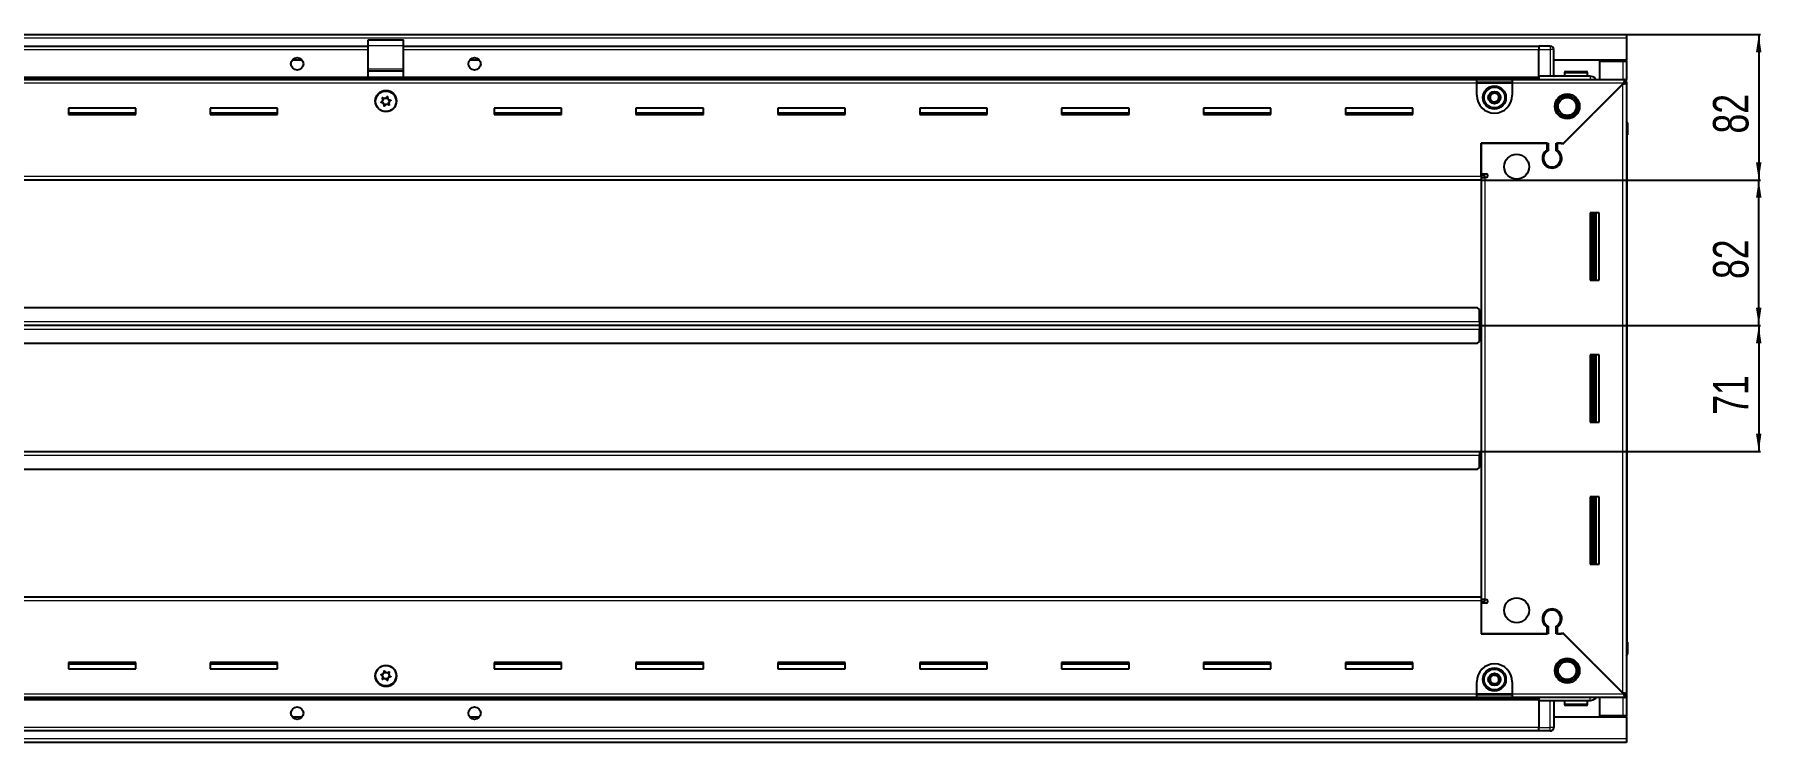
# Model space of a CAD drawing. Header units: millimetres. Extents: x 1214 to 4909, y 675 to 1887.
# Drawn here: x 3936 to 4909, y 1264 to 1663 of the extents above; entities that cross this region are included whole.
import ezdxf

# ---------------------------------------------------------------- set-up
doc = ezdxf.new("R2010")
doc.units = ezdxf.units.MM
doc.layers.add('FORMAT', color=7, linetype='Continuous')
doc.styles.add('SLDTEXTSTYLE0', font='TXT', dxfattribs={"width": 0.75})
doc.dimstyles.new('SLDDIMSTYLE0', dxfattribs={"dimtxt": 20, "dimasz": 10, "dimexe": 0, "dimexo": 0.0625, "dimgap": 5, "dimtad": 2, "dimdec": 1, "dimrnd": 1e-09, "dimzin": 12, "dimdsep": 46, "dimtxsty": 'SLDTEXTSTYLE0', "dimsah": 1, "dimcen": 0.09, "dimadec": 0, "dimazin": 3, "dimtfac": 1, "dimtofl": 0, "dimtmove": 0, "dimatfit": 3, "dimfxl": 0, "dimfrac": 2, "dimtolj": 1, "dimtzin": 12, "dimarcsym": 0})

# ---------------------------------------------------------------- blocks, each defined once
blk = doc.blocks.new('_D_6')
at = {"layer": 'FORMAT'}
for p, q in [((4833.41, 1662.83), (4908.9, 1662.83)), ((4907.9, 1662.83), (4907.9, 1580.83)), ((4751.41, 1580.83), (4908.9, 1580.83))]:
    blk.add_line(p, q, dxfattribs=at)
for points in [[(4907.9, 1662.83), (4906.36, 1652.83), (4909.44, 1652.83)], [(4907.9, 1580.83), (4909.44, 1590.83), (4906.36, 1590.83)]]:
    blk.add_solid(points, dxfattribs=at)
at = {"layer": 'FORMAT', "insert": (4882.12, 1607.05), "char_height": 20, "attachment_point": 1, "rotation": 90, "style": 'SLDTEXTSTYLE0'}
blk.add_mtext('82', dxfattribs=at)
blk = doc.blocks.new('_D_7')
at = {"layer": 'FORMAT'}
for p, q in [((4751.41, 1580.83), (4908.9, 1580.83)), ((4907.9, 1498.83), (4907.9, 1580.83)), ((4750.41, 1498.83), (4908.9, 1498.83))]:
    blk.add_line(p, q, dxfattribs=at)
for points in [[(4907.9, 1580.83), (4906.36, 1570.83), (4909.44, 1570.83)], [(4907.9, 1498.83), (4909.44, 1508.83), (4906.36, 1508.83)]]:
    blk.add_solid(points, dxfattribs=at)
at = {"layer": 'FORMAT', "insert": (4882.12, 1525.05), "char_height": 20, "attachment_point": 1, "rotation": 90, "style": 'SLDTEXTSTYLE0'}
blk.add_mtext('82', dxfattribs=at)
blk = doc.blocks.new('_D_8')
at = {"layer": 'FORMAT'}
for p, q in [((4750.41, 1498.83), (4908.9, 1498.83)), ((4907.9, 1498.83), (4907.9, 1427.83)), ((4750.41, 1427.83), (4908.9, 1427.83))]:
    blk.add_line(p, q, dxfattribs=at)
for points in [[(4907.9, 1498.83), (4906.36, 1488.83), (4909.44, 1488.83)], [(4907.9, 1427.83), (4909.44, 1437.83), (4906.36, 1437.83)]]:
    blk.add_solid(points, dxfattribs=at)
at = {"layer": 'FORMAT', "insert": (4882.12, 1448.55), "char_height": 20, "attachment_point": 1, "rotation": 90, "style": 'SLDTEXTSTYLE0'}
blk.add_mtext('71', dxfattribs=at)

msp = doc.modelspace()

# ---------------------------------------------------------------- linework, layer by layer
at = {"color": 7, "linetype": 'Continuous', "lineweight": 25}
for p, q in [((3434.4, 1662.83), (4833.4, 1662.83)), ((4123.9, 1656.18), (3483.9, 1656.18)), ((4123.9, 1659.83), (4143.9, 1659.83)), ((4123.9, 1656.57), (4123.9, 1659.83)), ((4123.9, 1643.42), (4123.9, 1656.57)), ((4143.9, 1656.57), (4143.9, 1659.83)), ((4143.9, 1643.42), (4143.9, 1656.57)), ((4783.9, 1656.18), (4143.9, 1656.18)), ((4783.9, 1656.33), (4783.9, 1656.33)), ((4790.4, 1656.33), (4783.9, 1656.33)), ((4790.4, 1656.33), (4783.9, 1656.33)), ((4783.9, 1656.33), (4783.9, 1654.33)), ((4833.4, 1662.83), (4833.4, 1660.73)), ((4833.4, 1660.73), (4833.4, 1648.33)), ((4086.77, 1648.33), (4081.03, 1648.33)), ((4186.77, 1648.33), (4181.03, 1648.33)), ((4783.9, 1639.33), (4783.9, 1654.33)), ((4792.4, 1654.33), (4792.4, 1654.33)), ((4792.4, 1639.33), (4792.4, 1654.33)), ((4833.4, 1648.33), (4792.4, 1648.33)), ((4818.4, 1647.83), (4831.3, 1647.83)), ((4818.4, 1637.58), (4818.4, 1647.83)), ((4831.3, 1647.83), (4833.4, 1647.83)), ((4831.9, 1647.83), (4831.9, 1648.33)), ((4833.4, 1647.83), (4833.4, 1648.33)), ((4833.4, 1647.83), (4833.4, 1637.58)), ((3483.9, 1638.18), (4783.9, 1638.18)), ((3518.9, 1637.58), (4748.9, 1637.58)), ((4123.9, 1642.33), (4123.9, 1643.42)), ((4123.9, 1642.33), (4143.9, 1642.33)), ((4123.9, 1638.83), (4123.9, 1642.33)), ((4123.9, 1638.83), (4143.9, 1638.83)), ((4127.9, 1638.83), (4127.9, 1638.18)), ((4130.4, 1638.18), (4130.4, 1638.83)), ((4137.4, 1638.18), (4137.4, 1638.83)), ((4139.9, 1638.18), (4139.9, 1638.83)), ((4143.9, 1642.33), (4143.9, 1643.42)), ((4143.9, 1638.83), (4143.9, 1642.33)), ((4748.9, 1635.48), (4748.9, 1637.58)), ((4748.9, 1637.58), (4768.9, 1637.58)), ((4748.9, 1636.08), (4768.9, 1636.08)), ((4768.9, 1637.58), (4832.4, 1637.58)), ((4768.9, 1637.58), (4768.9, 1635.48)), ((4783.9, 1639.33), (4783.9, 1638.83)), ((4812.9, 1639.33), (4783.9, 1639.33)), ((4783.9, 1639.3), (4783.97, 1637.58)), ((4798.4, 1641.23), (4798.4, 1639.33)), ((4799.2, 1642.03), (4810.6, 1642.03)), ((4811.4, 1639.33), (4811.4, 1641.23)), ((4832.4, 1636.08), (4832.4, 1637.58)), ((4832.4, 1637.58), (4833.4, 1637.58)), ((4832.4, 1636.08), (4833.4, 1636.08)), ((4833.4, 1636.08), (4833.4, 1637.58)), ((4833.4, 1636.08), (4833.4, 1635.58)), ((4748.9, 1628.58), (4748.9, 1635.48)), ((4768.9, 1635.48), (4768.9, 1628.58)), ((4831.3, 1634.98), (4797.2, 1600.88)), ((4797.9, 1601.58), (4831.8, 1635.48)), ((4831.9, 1635.58), (4833.4, 1635.58)), ((4833.4, 1635.58), (4833.4, 1291.08)), ((3992.9, 1621.33), (3954.9, 1621.33)), ((3954.9, 1621.33), (3954.9, 1617.83)), ((3992.9, 1618.58), (3954.9, 1618.58)), ((3954.9, 1617.83), (3992.9, 1617.83)), ((3992.9, 1617.83), (3992.9, 1621.33)), ((4072.9, 1621.33), (4034.9, 1621.33)), ((4034.9, 1621.33), (4034.9, 1617.83)), ((4072.9, 1618.58), (4034.9, 1618.58)), ((4034.9, 1617.83), (4072.9, 1617.83)), ((4072.9, 1617.83), (4072.9, 1621.33)), ((4232.9, 1621.33), (4194.9, 1621.33)), ((4194.9, 1621.33), (4194.9, 1617.83)), ((4232.9, 1618.58), (4194.9, 1618.58)), ((4194.9, 1617.83), (4232.9, 1617.83)), ((4232.9, 1617.83), (4232.9, 1621.33)), ((4312.9, 1621.33), (4274.9, 1621.33)), ((4274.9, 1621.33), (4274.9, 1617.83)), ((4312.9, 1618.58), (4274.9, 1618.58)), ((4274.9, 1617.83), (4312.9, 1617.83)), ((4312.9, 1617.83), (4312.9, 1621.33)), ((4392.9, 1621.33), (4354.9, 1621.33)), ((4354.9, 1621.33), (4354.9, 1617.83)), ((4392.9, 1618.58), (4354.9, 1618.58)), ((4354.9, 1617.83), (4392.9, 1617.83)), ((4392.9, 1617.83), (4392.9, 1621.33)), ((4472.9, 1621.33), (4434.9, 1621.33)), ((4434.9, 1621.33), (4434.9, 1617.83)), ((4472.9, 1618.58), (4434.9, 1618.58)), ((4434.9, 1617.83), (4472.9, 1617.83)), ((4472.9, 1617.83), (4472.9, 1621.33)), ((4552.9, 1621.33), (4514.9, 1621.33)), ((4514.9, 1621.33), (4514.9, 1617.83)), ((4552.9, 1618.58), (4514.9, 1618.58)), ((4514.9, 1617.83), (4552.9, 1617.83)), ((4552.9, 1617.83), (4552.9, 1621.33)), ((4632.9, 1621.33), (4594.9, 1621.33)), ((4594.9, 1621.33), (4594.9, 1617.83)), ((4632.9, 1618.58), (4594.9, 1618.58)), ((4594.9, 1617.83), (4632.9, 1617.83)), ((4632.9, 1617.83), (4632.9, 1621.33)), ((4712.9, 1621.33), (4674.9, 1621.33)), ((4674.9, 1621.33), (4674.9, 1617.83)), ((4712.9, 1618.58), (4674.9, 1618.58)), ((4674.9, 1617.83), (4712.9, 1617.83)), ((4712.9, 1617.83), (4712.9, 1621.33)), ((4833.4, 1614.15), (4833.4, 1614.15)), ((4833.9, 1612.83), (4833.9, 1606.33)), ((4833.9, 1606.33), (4833.9, 1612.83)), ((4751.4, 1601.58), (4789.1, 1601.58)), ((4751.4, 1582.93), (4751.4, 1601.58)), ((4751.4, 1601.58), (4751.4, 1584.33)), ((4788.4, 1601.58), (4751.4, 1601.58)), ((4788.4, 1601.58), (4788.4, 1597.69)), ((4789.1, 1601.58), (4789.1, 1597.29)), ((4793.7, 1601.58), (4797.9, 1601.58)), ((4793.7, 1597.29), (4793.7, 1601.58)), ((4796.5, 1601.58), (4794.4, 1601.58)), ((4794.4, 1597.69), (4794.4, 1601.58)), ((4797.2, 1600.88), (4796.5, 1601.58)), ((4833.4, 1606.33), (4833.9, 1606.33)), ((4833.75, 1320.33), (4833.75, 1606.33)), ((4833.9, 1606.33), (4833.9, 1606.33)), ((4833.9, 1606.33), (4833.9, 1606.33)), ((4793.4, 1588.72), (4793.4, 1587.96)), ((4751.4, 1580.83), (3516.4, 1580.83)), ((4751.4, 1584.33), (4754.25, 1584.33)), ((4753.4, 1583.33), (4751.4, 1583.33)), ((4751.4, 1582.93), (4751.4, 1580.83)), ((4751.4, 1582.33), (4753.5, 1582.33)), ((4751.4, 1580.83), (4751.4, 1345.83)), ((4753.4, 1582.33), (4753.4, 1583.33)), ((4754.25, 1582.33), (4753.5, 1582.33)), ((4812.9, 1562.33), (4812.9, 1524.33)), ((4817.9, 1562.33), (4812.9, 1562.33)), ((4813.92, 1562.33), (4813.92, 1524.33)), ((4813.96, 1562.33), (4813.96, 1524.33)), ((4815.75, 1562.33), (4815.75, 1524.33)), ((4817.9, 1524.33), (4817.9, 1562.33)), ((4812.9, 1524.33), (4817.9, 1524.33)), ((4749.4, 1508.83), (3518.4, 1508.83)), ((4750.4, 1507.83), (4749.4, 1508.83)), ((4750.4, 1500.93), (4750.4, 1507.83)), ((4750.65, 1501.68), (4750.4, 1501.68)), ((4750.4, 1500.93), (4750.4, 1498.83)), ((4750.65, 1498.83), (4750.65, 1501.68)), ((4750.4, 1498.83), (3517.4, 1498.83)), ((4749.4, 1488.83), (4750.4, 1489.83)), ((4750.4, 1498.83), (4750.4, 1496.73)), ((4750.4, 1489.83), (4750.4, 1496.73)), ((4750.4, 1495.98), (4750.65, 1495.98)), ((4751.4, 1498.83), (4750.65, 1498.83)), ((4750.65, 1495.98), (4750.65, 1498.83)), ((3518.4, 1488.83), (4749.4, 1488.83)), ((4812.9, 1482.33), (4812.9, 1444.33)), ((4817.9, 1482.33), (4812.9, 1482.33)), ((4813.92, 1482.33), (4813.92, 1444.33)), ((4813.96, 1482.33), (4813.96, 1444.33)), ((4815.75, 1482.33), (4815.75, 1444.33)), ((4817.9, 1444.33), (4817.9, 1482.33)), ((4812.9, 1444.33), (4817.9, 1444.33)), ((3517.4, 1427.83), (4750.4, 1427.83)), ((4750.4, 1427.83), (4750.4, 1425.73)), ((4750.4, 1418.83), (4750.4, 1425.73)), ((4750.4, 1424.98), (4750.65, 1424.98)), ((4750.65, 1424.98), (4750.65, 1427.83)), ((4750.65, 1427.83), (4751.4, 1427.83)), ((3518.4, 1417.83), (4749.4, 1417.83)), ((4749.4, 1417.83), (4750.4, 1418.83)), ((4812.9, 1402.33), (4812.9, 1364.33)), ((4817.9, 1402.33), (4812.9, 1402.33)), ((4813.92, 1402.33), (4813.92, 1364.33)), ((4813.96, 1402.33), (4813.96, 1364.33)), ((4815.75, 1402.33), (4815.75, 1364.33)), ((4817.9, 1364.33), (4817.9, 1402.33)), ((4812.9, 1364.33), (4817.9, 1364.33)), ((3516.4, 1345.83), (4751.4, 1345.83)), ((4751.4, 1345.83), (4751.4, 1343.73)), ((4753.5, 1344.33), (4751.4, 1344.33)), ((4751.4, 1343.73), (4751.4, 1325.08)), ((4753.4, 1343.33), (4753.4, 1344.33)), ((4753.5, 1344.33), (4754.25, 1344.33)), ((4751.4, 1343.33), (4753.4, 1343.33)), ((4751.4, 1342.33), (4751.4, 1325.08)), ((4754.25, 1342.33), (4751.4, 1342.33)), ((4793.4, 1338.7), (4793.4, 1337.94)), ((4789.1, 1325.08), (4751.4, 1325.08)), ((4751.4, 1325.08), (4788.4, 1325.08)), ((4788.4, 1328.97), (4788.4, 1325.08)), ((4789.1, 1329.37), (4789.1, 1325.08)), ((4793.7, 1325.08), (4793.7, 1329.37)), ((4797.9, 1325.08), (4793.7, 1325.08)), ((4794.4, 1325.08), (4794.4, 1328.97)), ((4794.4, 1325.08), (4796.5, 1325.08)), ((4796.5, 1325.08), (4797.2, 1325.78)), ((4797.2, 1325.78), (4831.3, 1291.68)), ((4831.8, 1291.18), (4797.9, 1325.08)), ((4833.4, 1320.33), (4833.9, 1320.33)), ((4833.9, 1320.33), (4833.9, 1320.33)), ((4833.9, 1313.83), (4833.9, 1320.33)), ((4833.9, 1320.33), (4833.9, 1313.83)), ((3992.9, 1308.83), (3954.9, 1308.83)), ((3954.9, 1308.83), (3954.9, 1305.33)), ((3954.9, 1308.08), (3992.9, 1308.08)), ((3954.9, 1305.33), (3992.9, 1305.33)), ((3992.9, 1305.33), (3992.9, 1308.83)), ((4072.9, 1308.83), (4034.9, 1308.83)), ((4034.9, 1308.83), (4034.9, 1305.33)), ((4034.9, 1308.08), (4072.9, 1308.08)), ((4034.9, 1305.33), (4072.9, 1305.33)), ((4072.9, 1305.33), (4072.9, 1308.83)), ((4232.9, 1308.83), (4194.9, 1308.83)), ((4194.9, 1308.83), (4194.9, 1305.33)), ((4194.9, 1308.08), (4232.9, 1308.08)), ((4194.9, 1305.33), (4232.9, 1305.33)), ((4232.9, 1305.33), (4232.9, 1308.83)), ((4312.9, 1308.83), (4274.9, 1308.83)), ((4274.9, 1308.83), (4274.9, 1305.33)), ((4274.9, 1308.08), (4312.9, 1308.08)), ((4274.9, 1305.33), (4312.9, 1305.33)), ((4312.9, 1305.33), (4312.9, 1308.83)), ((4392.9, 1308.83), (4354.9, 1308.83)), ((4354.9, 1308.83), (4354.9, 1305.33)), ((4354.9, 1308.08), (4392.9, 1308.08)), ((4354.9, 1305.33), (4392.9, 1305.33)), ((4392.9, 1305.33), (4392.9, 1308.83)), ((4472.9, 1308.83), (4434.9, 1308.83)), ((4434.9, 1308.83), (4434.9, 1305.33)), ((4434.9, 1308.08), (4472.9, 1308.08)), ((4434.9, 1305.33), (4472.9, 1305.33)), ((4472.9, 1305.33), (4472.9, 1308.83)), ((4552.9, 1308.83), (4514.9, 1308.83)), ((4514.9, 1308.83), (4514.9, 1305.33)), ((4514.9, 1308.08), (4552.9, 1308.08)), ((4514.9, 1305.33), (4552.9, 1305.33)), ((4552.9, 1305.33), (4552.9, 1308.83)), ((4632.9, 1308.83), (4594.9, 1308.83)), ((4594.9, 1308.83), (4594.9, 1305.33)), ((4594.9, 1308.08), (4632.9, 1308.08)), ((4594.9, 1305.33), (4632.9, 1305.33)), ((4632.9, 1305.33), (4632.9, 1308.83)), ((4712.9, 1308.83), (4674.9, 1308.83)), ((4674.9, 1308.83), (4674.9, 1305.33)), ((4674.9, 1308.08), (4712.9, 1308.08)), ((4674.9, 1305.33), (4712.9, 1305.33)), ((4712.9, 1305.33), (4712.9, 1308.83)), ((4748.9, 1291.18), (4748.9, 1298.08)), ((4768.9, 1298.08), (4768.9, 1291.18)), ((4783.9, 1288.48), (3483.9, 1288.48)), ((4748.9, 1289.08), (3518.9, 1289.08)), ((4748.9, 1289.08), (4748.9, 1291.18)), ((4768.9, 1290.58), (4748.9, 1290.58)), ((4768.9, 1289.08), (4748.9, 1289.08)), ((4768.9, 1291.18), (4768.9, 1289.08)), ((4832.4, 1289.08), (4768.9, 1289.08)), ((4783.97, 1289.08), (4783.9, 1287.36)), ((4783.9, 1287.33), (4783.9, 1287.83)), ((4812.9, 1287.33), (4783.9, 1287.33)), ((4783.9, 1287.33), (4783.9, 1272.33)), ((4792.4, 1287.33), (4792.4, 1272.33)), ((4798.4, 1287.33), (4798.4, 1285.43)), ((4811.4, 1285.43), (4811.4, 1287.33)), ((4818.4, 1278.83), (4818.4, 1289.08)), ((4831.9, 1291.08), (4833.4, 1291.08)), ((4832.4, 1290.58), (4832.4, 1289.08)), ((4833.4, 1290.58), (4832.4, 1290.58)), ((4833.4, 1289.08), (4832.4, 1289.08)), ((4833.4, 1291.08), (4833.4, 1290.58)), ((4833.4, 1290.58), (4833.4, 1289.08)), ((4833.4, 1289.08), (4833.4, 1278.83)), ((4081.03, 1278.33), (4086.77, 1278.33)), ((4181.03, 1278.33), (4186.77, 1278.33)), ((4792.4, 1278.33), (4833.4, 1278.33)), ((4806.19, 1284.63), (4799.2, 1284.63)), ((4810.6, 1284.63), (4806.19, 1284.63)), ((4831.3, 1278.83), (4818.4, 1278.83)), ((4833.4, 1278.83), (4831.3, 1278.83)), ((4831.9, 1278.33), (4831.9, 1278.83)), ((4833.4, 1278.33), (4833.4, 1278.83)), ((4833.4, 1278.33), (4833.4, 1265.93)), ((3483.9, 1270.48), (4783.9, 1270.48)), ((4783.9, 1270.33), (4783.9, 1272.33)), ((4790.4, 1270.33), (4783.9, 1270.33)), ((4783.9, 1270.33), (4783.9, 1270.33)), ((4783.9, 1270.33), (4783.9, 1270.33)), ((4790.4, 1270.33), (4783.9, 1270.33)), ((4791.72, 1270.83), (4791.72, 1270.83)), ((4833.4, 1265.93), (4833.4, 1263.83)), ((4833.4, 1263.83), (3434.4, 1263.83))]:
    msp.add_line(p, q, dxfattribs=at)
at = {"color": 8, "linetype": 'Continuous', "lineweight": 18}
for p, q in [((4833.4, 1660.73), (3434.4, 1660.73)), ((4123.9, 1656.57), (4143.9, 1656.57)), ((4790.4, 1656.33), (4790.4, 1654.33)), ((4123.9, 1654.18), (3483.9, 1654.18)), ((4783.9, 1654.18), (4143.9, 1654.18)), ((4783.9, 1654.33), (4790.4, 1654.33)), ((4792.4, 1654.33), (4790.4, 1654.33)), ((4790.4, 1654.33), (4790.4, 1639.33)), ((4831.3, 1648.33), (4831.3, 1647.83)), ((4831.3, 1647.83), (4831.3, 1637.58)), ((4123.9, 1638.83), (3483.9, 1638.83)), ((4783.9, 1637.59), (3483.9, 1637.59)), ((4123.9, 1643.42), (4143.9, 1643.42)), ((4129.9, 1638.18), (4129.9, 1638.83)), ((4137.9, 1638.18), (4137.9, 1638.83)), ((4783.9, 1638.83), (4143.9, 1638.83)), ((4798.4, 1641.23), (4811.4, 1641.23)), ((4748.9, 1635.48), (3518.9, 1635.48)), ((4748.9, 1635.48), (4768.9, 1635.48)), ((4831.8, 1635.48), (4768.9, 1635.48)), ((4831.3, 1291.68), (4831.3, 1634.98)), ((4833.4, 1612.83), (4833.9, 1612.83)), ((3516.4, 1582.93), (4751.4, 1582.93)), ((4753.5, 1582.33), (4753.5, 1344.33)), ((4815.16, 1524.33), (4815.16, 1562.33)), ((4816.4, 1524.33), (4816.4, 1562.33)), ((4750.4, 1500.93), (3517.4, 1500.93)), ((3517.4, 1496.73), (4750.4, 1496.73)), ((4815.16, 1444.33), (4815.16, 1482.33)), ((4816.4, 1444.33), (4816.4, 1482.33)), ((3517.4, 1425.73), (4750.4, 1425.73)), ((4815.16, 1364.33), (4815.16, 1402.33)), ((4816.4, 1364.33), (4816.4, 1402.33)), ((4751.4, 1343.73), (3516.4, 1343.73)), ((4833.4, 1313.83), (4833.9, 1313.83)), ((3483.9, 1289.07), (4783.9, 1289.07)), ((3483.9, 1287.83), (4783.9, 1287.83)), ((3518.9, 1291.18), (4748.9, 1291.18)), ((4768.9, 1291.18), (4748.9, 1291.18)), ((4768.9, 1291.18), (4831.8, 1291.18)), ((4790.4, 1272.33), (4790.4, 1287.33)), ((4806.37, 1285.43), (4798.4, 1285.43)), ((4811.4, 1285.43), (4806.37, 1285.43)), ((4831.3, 1289.08), (4831.3, 1278.83)), ((4831.3, 1278.83), (4831.3, 1278.33)), ((4833.4, 1265.93), (3434.4, 1265.93)), ((3483.9, 1272.48), (4783.9, 1272.48)), ((4783.9, 1272.33), (4790.4, 1272.33)), ((4792.4, 1272.33), (4790.4, 1272.33)), ((4790.4, 1270.33), (4790.4, 1272.33))]:
    msp.add_line(p, q, dxfattribs=at)
at = {"color": 7, "linetype": 'Continuous', "lineweight": 25}
for centre, radius in [((4083.9, 1646.33), 3.5), ((4183.9, 1646.33), 3.5), ((4133.9, 1625.33), 6), ((4133.9, 1625.18), 5.79), ((4133.9, 1625.18), 1.85), ((4758.9, 1627.33), 6.5), ((4758.9, 1627.33), 3.46), ((4799.9, 1622.33), 7), ((4799.9, 1622.33), 6.02), ((4799.9, 1622.33), 5.1), ((4771.4, 1588.33), 7), ((4771.4, 1338.33), 7), ((4133.9, 1301.33), 6), ((4133.9, 1301.48), 5.79), ((4758.9, 1299.33), 6.5), ((4799.9, 1304.33), 7), ((4799.9, 1304.33), 6.02), ((4799.9, 1304.33), 5.1), ((4133.9, 1301.48), 1.85), ((4758.9, 1299.33), 3.46), ((4083.9, 1280.33), 3.5), ((4183.9, 1280.33), 3.5)]:
    msp.add_circle(centre, radius, dxfattribs=at)
at = {"color": 8, "linetype": 'Continuous', "lineweight": 18}
for centre in [(4758.9, 1627.33), (4758.9, 1299.33)]:
    msp.add_circle(centre, 5.7, dxfattribs=at)
at = {"color": 7, "linetype": 'Continuous', "lineweight": 25}
for centre, radius, start, end in [((4790.4, 1654.33), 2, 0, 90), ((4790.4, 1654.33), 2, 0, 90), ((4792.6, 1639.53), 0.2, 180, 270), ((4799.2, 1641.23), 0.8, 90, 180), ((4810.6, 1641.23), 0.8, 0, 90), ((4758.9, 1628.58), 10, 180, 270), ((4758.9, 1627.33), 2.5, 160.11158, 220.11158), ((4758.9, 1627.33), 2.5, 100.11158, 160.11158), ((4758.9, 1627.33), 2.5, 40.11158, 100.11158), ((4758.9, 1628.58), 10, 270, 0), ((4758.9, 1627.33), 2.5, 280.11158, 340.11158), ((4758.9, 1627.33), 2.5, 340.11158, 40.11158), ((4758.9, 1627.33), 2.5, 220.11158, 280.11158), ((4831.9, 1612.83), 2, 33.78451, 41.40962), ((4831.9, 1612.83), 2, 0, 41.39416), ((4831.9, 1612.83), 2, 360, 19.56674), ((4791.4, 1593.08), 5.5, 123.05573, 56.94427), ((4791.4, 1593.08), 4.8, 118.63099, 61.36901), ((4754.25, 1583.33), 1, 270, 90), ((4754.25, 1343.33), 1, 270, 90), ((4791.4, 1333.58), 5.5, 303.05573, 236.94427), ((4791.4, 1333.58), 4.8, 298.63099, 241.36901), ((4758.9, 1298.08), 10, 90, 180), ((4758.9, 1298.08), 10, 0, 90), ((4831.9, 1313.83), 2, 318.57492, 0), ((4831.9, 1313.83), 2, 318.59038, 0), ((4758.9, 1299.33), 2.5, 147.04236, 207.04236), ((4758.9, 1299.33), 2.5, 207.04236, 267.04236), ((4758.9, 1299.33), 2.5, 87.04236, 147.04236), ((4758.9, 1299.33), 2.5, 267.04236, 327.04236), ((4758.9, 1299.33), 2.5, 27.04236, 87.04236), ((4758.9, 1299.33), 2.5, 327.04236, 27.04236), ((4792.6, 1287.13), 0.2, 90, 180), ((4799.2, 1285.43), 0.8, 180, 270), ((4810.6, 1285.43), 0.8, 270, 0), ((4790.4, 1272.33), 2, 270, 0), ((4790.4, 1272.33), 2, 270, 288.58003), ((4790.4, 1272.33), 2, 303.94202, 311.40962), ((4790.4, 1272.33), 2, 311.40962, 360)]:
    msp.add_arc(centre, radius, start, end, dxfattribs=at)
for points, knots in [([(4783.9, 1639.33), (4783.9, 1639.29), (4783.9, 1639.22), (4783.9, 1638.6), (4783.9, 1638.02), (4783.9, 1637.62), (4783.9, 1637.59)], [0, 0, 0, 0, 0.3242788, 0.6485576, 0.9728365, 1, 1, 1, 1]), ([(4816.11, 1637.58), (4815.99, 1637.78), (4815.61, 1638.43), (4814.45, 1639.14), (4813.42, 1639.27), (4812.9, 1639.33)], [0, 0, 0, 0, 0.18225, 0.591125, 1, 1, 1, 1]), ([(4832.4, 1637.58), (4832.35, 1637.55), (4832.26, 1637.5), (4832.13, 1637.11), (4832, 1636.55), (4831.89, 1635.97), (4831.82, 1635.61), (4831.8, 1635.48)], [0, 0, 0, 0, 0.230255, 0.448522, 0.666786, 0.88505, 1, 1, 1, 1]), ([(4132.01, 1627.25), (4132.01, 1627.24), (4131.99, 1627.22), (4131.98, 1627.16), (4131.99, 1627.02), (4132.09, 1626.64), (4132.23, 1626.12), (4132.06, 1625.51), (4131.7, 1625.14), (4131.4, 1624.89), (4131.22, 1624.73), (4131.17, 1624.65), (4131.16, 1624.61), (4131.16, 1624.57), (4131.18, 1624.55), (4131.23, 1624.5), (4131.48, 1624.4), (4131.95, 1624.3), (4132.59, 1623.98), (4132.84, 1623.32), (4132.9, 1622.85), (4132.97, 1622.59), (4133.01, 1622.53), (4133.04, 1622.51), (4133.07, 1622.51), (4133.1, 1622.51), (4133.14, 1622.53), (4133.21, 1622.57), (4133.38, 1622.72), (4133.65, 1623), (4134.05, 1623.32), (4134.68, 1623.43), (4135.19, 1623.24), (4135.55, 1623.11), (4135.7, 1623.08), (4135.76, 1623.09), (4135.79, 1623.11), (4135.81, 1623.14), (4135.82, 1623.2), (4135.81, 1623.34), (4135.71, 1623.72), (4135.57, 1624.24), (4135.74, 1624.85), (4136.1, 1625.22), (4136.4, 1625.47), (4136.57, 1625.63), (4136.63, 1625.71), (4136.64, 1625.75), (4136.63, 1625.79), (4136.62, 1625.81), (4136.56, 1625.86), (4136.31, 1625.96), (4135.85, 1626.06), (4135.21, 1626.38), (4134.96, 1627.04), (4134.9, 1627.51), (4134.83, 1627.77), (4134.78, 1627.83), (4134.76, 1627.85), (4134.73, 1627.85), (4134.69, 1627.85), (4134.65, 1627.83), (4134.58, 1627.78), (4134.42, 1627.63), (4134.15, 1627.36), (4133.74, 1627.04), (4133.12, 1626.93), (4132.61, 1627.12), (4132.24, 1627.25), (4132.1, 1627.28), (4132.04, 1627.27), (4132.02, 1627.26), (4132.01, 1627.25)], [0, 0, 0, 0, 0.002009, 0.00442, 0.009365, 0.025528, 0.067705, 0.095786, 0.124646, 0.150342, 0.160519, 0.163394, 0.165697, 0.167245, 0.168874, 0.17077, 0.178606, 0.211994, 0.249994, 0.287995, 0.321383, 0.329219, 0.331115, 0.332744, 0.334292, 0.336217, 0.338535, 0.341318, 0.349662, 0.375358, 0.404217, 0.432298, 0.474475, 0.490639, 0.496669, 0.49844, 0.5, 0.502009, 0.50442, 0.509365, 0.525528, 0.567705, 0.595786, 0.624646, 0.650342, 0.660519, 0.663394, 0.665697, 0.667245, 0.668874, 0.67077, 0.678606, 0.711994, 0.749994, 0.787995, 0.821383, 0.829219, 0.831115, 0.832744, 0.834292, 0.836217, 0.838535, 0.841318, 0.849662, 0.875358, 0.904217, 0.932298, 0.974475, 0.990639, 0.996669, 0.99844, 1, 1, 1, 1]), ([(4756.06, 1626.82), (4756.1, 1626.94), (4756.3, 1627.5), (4756.64, 1628.44), (4756.92, 1629.21), (4757.04, 1629.54)], [0, 0, 0, 0, 0.133125, 0.637099, 1, 1, 1, 1]), ([(4757.92, 1624.62), (4757.58, 1625.01), (4756.96, 1625.75), (4756.34, 1626.48), (4756.06, 1626.82)], [0, 0, 0, 0, 0.534686, 1, 1, 1, 1]), ([(4757.04, 1629.54), (4757.55, 1629.63), (4758.5, 1629.8), (4759.44, 1629.97), (4759.88, 1630.04)], [0, 0, 0, 0, 0.534686, 1, 1, 1, 1]), ([(4759.88, 1630.04), (4760.21, 1629.65), (4760.83, 1628.91), (4761.45, 1628.18), (4761.74, 1627.84)], [0, 0, 0, 0, 0.534686, 1, 1, 1, 1]), ([(4761.74, 1627.84), (4761.62, 1627.51), (4761.34, 1626.74), (4761, 1625.8), (4760.8, 1625.24), (4760.76, 1625.12)], [0, 0, 0, 0, 0.3629006, 0.8668753, 1, 1, 1, 1]), ([(4831.3, 1634.98), (4831.55, 1635.03), (4832.05, 1635.12), (4832.69, 1635.25), (4833.15, 1635.38), (4833.37, 1635.49), (4833.39, 1635.56), (4833.4, 1635.58)], [0, 0, 0, 0, 0.230255, 0.448522, 0.666786, 0.88505, 1, 1, 1, 1]), ([(4760.76, 1625.12), (4760.25, 1625.03), (4759.3, 1624.86), (4758.36, 1624.69), (4757.92, 1624.62)], [0, 0, 0, 0, 0.534686, 1, 1, 1, 1]), ([(4132.01, 1299.41), (4132.02, 1299.4), (4132.05, 1299.39), (4132.11, 1299.38), (4132.25, 1299.41), (4132.61, 1299.54), (4133.12, 1299.73), (4133.74, 1299.62), (4134.15, 1299.3), (4134.42, 1299.02), (4134.6, 1298.86), (4134.68, 1298.81), (4134.73, 1298.81), (4134.76, 1298.81), (4134.78, 1298.83), (4134.83, 1298.89), (4134.9, 1299.15), (4134.96, 1299.62), (4135.21, 1300.28), (4135.85, 1300.6), (4136.31, 1300.7), (4136.56, 1300.8), (4136.62, 1300.85), (4136.63, 1300.87), (4136.64, 1300.9), (4136.63, 1300.94), (4136.61, 1300.98), (4136.56, 1301.04), (4136.39, 1301.2), (4136.1, 1301.44), (4135.74, 1301.81), (4135.57, 1302.42), (4135.71, 1302.94), (4135.81, 1303.32), (4135.82, 1303.47), (4135.8, 1303.53), (4135.78, 1303.55), (4135.75, 1303.57), (4135.69, 1303.58), (4135.55, 1303.55), (4135.19, 1303.42), (4134.68, 1303.23), (4134.05, 1303.34), (4133.65, 1303.66), (4133.37, 1303.94), (4133.2, 1304.1), (4133.11, 1304.14), (4133.07, 1304.15), (4133.04, 1304.15), (4133.01, 1304.13), (4132.97, 1304.07), (4132.9, 1303.81), (4132.84, 1303.34), (4132.59, 1302.68), (4131.95, 1302.36), (4131.48, 1302.26), (4131.23, 1302.16), (4131.18, 1302.11), (4131.16, 1302.09), (4131.16, 1302.06), (4131.17, 1302.02), (4131.19, 1301.98), (4131.24, 1301.92), (4131.41, 1301.76), (4131.7, 1301.52), (4132.06, 1301.15), (4132.23, 1300.54), (4132.09, 1300.02), (4131.99, 1299.64), (4131.98, 1299.49), (4131.99, 1299.43), (4132.01, 1299.42), (4132.01, 1299.41)], [0, 0, 0, 0, 0.002009, 0.00442, 0.009365, 0.025528, 0.067705, 0.095786, 0.124646, 0.150342, 0.160519, 0.163394, 0.165697, 0.167245, 0.168874, 0.17077, 0.178606, 0.211994, 0.249994, 0.287995, 0.321383, 0.329219, 0.331115, 0.332744, 0.334292, 0.336217, 0.338535, 0.341318, 0.349662, 0.375358, 0.404217, 0.432298, 0.474475, 0.490639, 0.496669, 0.49844, 0.5, 0.502009, 0.50442, 0.509365, 0.525528, 0.567705, 0.595786, 0.624646, 0.650342, 0.660519, 0.663394, 0.665697, 0.667245, 0.668874, 0.67077, 0.678606, 0.711994, 0.749994, 0.787995, 0.821383, 0.829219, 0.831115, 0.832744, 0.834292, 0.836217, 0.838535, 0.841318, 0.849662, 0.875358, 0.904217, 0.932298, 0.974475, 0.990639, 0.996669, 0.99844, 1, 1, 1, 1]), ([(4756.02, 1299.48), (4756.3, 1299.91), (4756.82, 1300.72), (4757.34, 1301.53), (4757.59, 1301.9)], [0, 0, 0, 0, 0.534686, 1, 1, 1, 1]), ([(4757.33, 1296.91), (4757.09, 1297.37), (4756.66, 1298.23), (4756.22, 1299.08), (4756.02, 1299.48)], [0, 0, 0, 0, 0.534686, 1, 1, 1, 1]), ([(4760.21, 1296.76), (4759.87, 1296.78), (4759.04, 1296.82), (4758.05, 1296.87), (4757.45, 1296.9), (4757.33, 1296.91)], [0, 0, 0, 0, 0.3629006, 0.8668753, 1, 1, 1, 1]), ([(4757.59, 1301.9), (4757.71, 1301.89), (4758.31, 1301.86), (4759.3, 1301.81), (4760.12, 1301.77), (4760.47, 1301.75)], [0, 0, 0, 0, 0.133125, 0.637099, 1, 1, 1, 1]), ([(4761.78, 1299.18), (4761.5, 1298.75), (4760.98, 1297.94), (4760.45, 1297.13), (4760.21, 1296.76)], [0, 0, 0, 0, 0.534686, 1, 1, 1, 1]), ([(4760.47, 1301.75), (4760.7, 1301.29), (4761.14, 1300.43), (4761.58, 1299.58), (4761.78, 1299.18)], [0, 0, 0, 0, 0.5346859, 1, 1, 1, 1]), ([(4783.9, 1287.33), (4783.9, 1287.37), (4783.9, 1287.44), (4783.9, 1288.06), (4783.9, 1288.64), (4783.9, 1289.03), (4783.9, 1289.07)], [0, 0, 0, 0, 0.324279, 0.648558, 0.972836, 1, 1, 1, 1]), ([(4816.11, 1289.08), (4815.99, 1288.88), (4815.61, 1288.23), (4814.45, 1287.52), (4813.42, 1287.39), (4812.9, 1287.33)], [0, 0, 0, 0, 0.18225, 0.591125, 1, 1, 1, 1]), ([(4833.4, 1291.08), (4833.37, 1291.13), (4833.32, 1291.22), (4832.93, 1291.35), (4832.37, 1291.48), (4831.79, 1291.59), (4831.42, 1291.66), (4831.3, 1291.68)], [0, 0, 0, 0, 0.230255, 0.448522, 0.666786, 0.88505, 1, 1, 1, 1]), ([(4831.8, 1291.18), (4831.84, 1290.93), (4831.93, 1290.43), (4832.07, 1289.79), (4832.2, 1289.33), (4832.31, 1289.11), (4832.38, 1289.09), (4832.4, 1289.08)], [0, 0, 0, 0, 0.2302553, 0.4485219, 0.6667858, 0.8850496, 1, 1, 1, 1])]:
    msp.add_open_spline(points, degree=3, knots=knots, dxfattribs=at)
at = {"color": 8, "linetype": 'Continuous', "lineweight": 18}
for points in [[(4812.9, 1639.33), (4812.9, 1639.28), (4812.9, 1639.21), (4812.9, 1638.78), (4812.9, 1638.32), (4812.9, 1637.91), (4812.9, 1637.64), (4812.9, 1637.58)], [(4812.9, 1287.33), (4812.9, 1287.38), (4812.9, 1287.45), (4812.9, 1287.88), (4812.9, 1288.34), (4812.9, 1288.75), (4812.9, 1289.02), (4812.9, 1289.08)]]:
    msp.add_open_spline(points, degree=3, knots=[0, 0, 0, 0, 0.359753, 0.553414, 0.751185, 0.948956, 1, 1, 1, 1], dxfattribs=at)
at = {"color": 7, "linetype": 'Continuous', "lineweight": 25}
for points in [[(4832.4, 1636.08), (4832.35, 1636.07), (4832.25, 1636.05), (4832.1, 1635.91), (4831.95, 1635.72), (4831.85, 1635.56), (4831.8, 1635.48)], [(4831.3, 1634.98), (4831.38, 1635.03), (4831.53, 1635.13), (4831.73, 1635.28), (4831.87, 1635.43), (4831.89, 1635.53), (4831.9, 1635.58)], [(4831.9, 1291.08), (4831.89, 1291.13), (4831.87, 1291.23), (4831.73, 1291.38), (4831.53, 1291.53), (4831.38, 1291.63), (4831.3, 1291.68)], [(4831.8, 1291.18), (4831.85, 1291.1), (4831.95, 1290.94), (4832.1, 1290.75), (4832.25, 1290.61), (4832.35, 1290.59), (4832.4, 1290.58)]]:
    msp.add_open_spline(points, degree=3, dxfattribs=at)

# ---------------------------------------------------------------- dimensions: what is measured, and where the dimension line sits
at = {"layer": 'FORMAT'}
for base, p1, p2, picture, middle in [((4907.9, 1580.83), (4833.4, 1662.83), (4751.4, 1580.83), '_D_6', (4907.9, 1621.83)), ((4907.9, 1580.83), (4750.4, 1498.83), (4751.4, 1580.83), '_D_7', (4907.9, 1539.83)), ((4907.9, 1427.83), (4750.4, 1498.83), (4750.4, 1427.83), '_D_8', (4907.9, 1463.33))]:
    dim = msp.add_linear_dim(base=base, p1=p1, p2=p2, angle=90, dimstyle='SLDDIMSTYLE0', dxfattribs=at)
    dim.commit()
    dim.dimension.update_dxf_attribs({"geometry": picture, "text_midpoint": middle, "dimtype": 160})

doc.saveas('drawing.dxf')
